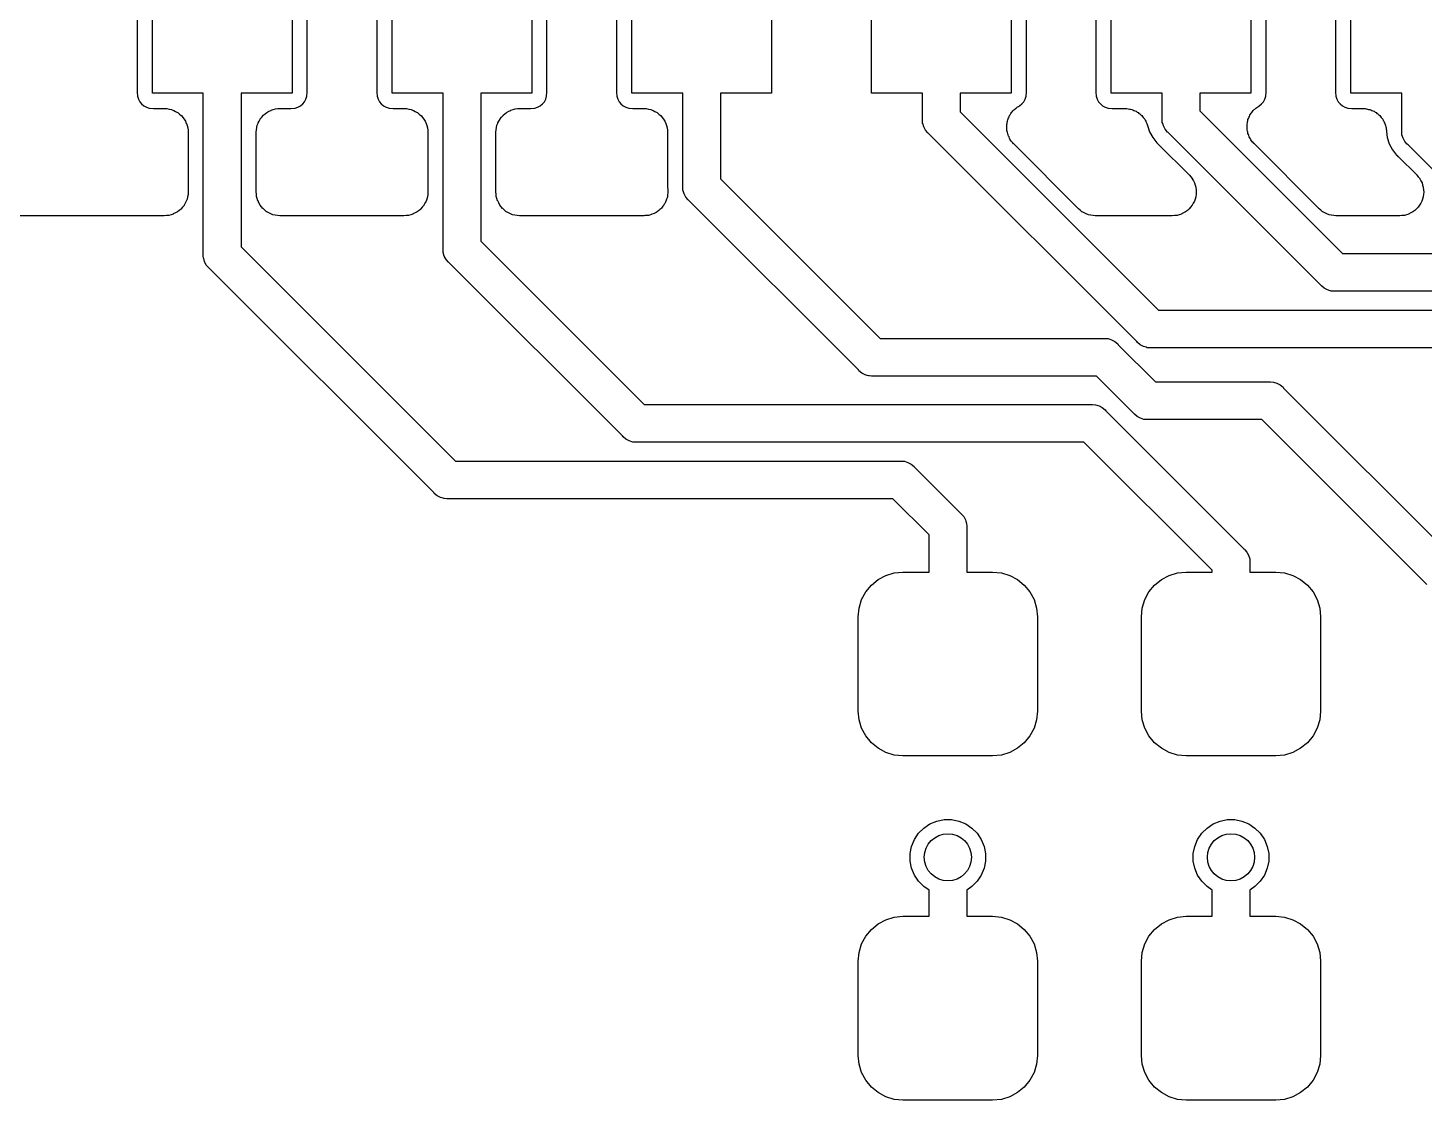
# Model space of a CAD drawing. Extents: x 116.6 to 161.5, y -138 to -93.2.
# Drawn here: x 133.13 to 140.52, y -137.99 to -132.3 of the extents above; entities that cross this region are included whole.
import ezdxf

# ---------------------------------------------------------------- set-up
doc = ezdxf.new("R2010")
doc.units = 0
doc.layers.add('BLACK', color=7, linetype='CONTINUOUS')

msp = doc.modelspace()

# ---------------------------------------------------------------- linework, layer by layer
at = {"layer": 'BLACK', "linetype": 'CONTINUOUS'}
for p, q in [((133.704, -130.256), (133.704, -132.644)), ((133.785, -132.65), (133.785, -130.25)), ((134.525, -130.25), (134.525, -132.65)), ((134.606, -132.644), (134.606, -130.256)), ((134.974, -130.256), (134.974, -132.644)), ((135.055, -132.65), (135.055, -130.25)), ((135.795, -130.25), (135.795, -132.65)), ((135.876, -132.644), (135.876, -130.256)), ((136.244, -130.256), (136.244, -132.644)), ((136.325, -132.65), (136.325, -130.25)), ((137.595, -132.65), (137.595, -130.25)), ((138.335, -130.25), (138.335, -132.65)), ((138.416, -132.644), (138.416, -130.256)), ((138.784, -130.256), (138.784, -132.644)), ((138.865, -132.65), (138.865, -130.25)), ((139.605, -130.25), (139.605, -132.65)), ((139.686, -132.644), (139.686, -130.256)), ((140.054, -130.256), (140.054, -132.644)), ((140.135, -132.65), (140.135, -130.25)), ((137.065, -131.55), (137.065, -132.65)), ((133.704, -132.644), (133.706, -132.666)), ((133.706, -132.666), (133.711, -132.681)), ((133.711, -132.681), (133.718, -132.695)), ((133.718, -132.695), (133.728, -132.707)), ((134.055, -132.65), (133.785, -132.65)), ((134.055, -133.5), (134.055, -132.65)), ((134.525, -132.65), (134.255, -132.65)), ((134.255, -132.65), (134.255, -133.464)), ((134.582, -132.707), (134.592, -132.695)), ((134.592, -132.695), (134.599, -132.681)), ((134.599, -132.681), (134.604, -132.666)), ((134.604, -132.666), (134.606, -132.644)), ((134.974, -132.644), (134.976, -132.666)), ((134.976, -132.666), (134.981, -132.681)), ((134.981, -132.681), (134.988, -132.695)), ((134.988, -132.695), (134.998, -132.707)), ((135.325, -132.65), (135.055, -132.65)), ((135.325, -133.47), (135.325, -132.65)), ((135.795, -132.65), (135.525, -132.65)), ((135.525, -132.65), (135.525, -133.434)), ((135.852, -132.707), (135.862, -132.695)), ((135.862, -132.695), (135.869, -132.681)), ((135.869, -132.681), (135.874, -132.666)), ((135.874, -132.666), (135.876, -132.644)), ((136.244, -132.644), (136.246, -132.666)), ((136.246, -132.666), (136.251, -132.681)), ((136.251, -132.681), (136.258, -132.695)), ((136.258, -132.695), (136.268, -132.707)), ((136.595, -132.65), (136.325, -132.65)), ((136.595, -133.14), (136.595, -132.65)), ((137.065, -132.65), (136.795, -132.65)), ((136.795, -132.65), (136.795, -133.104)), ((137.865, -132.65), (137.595, -132.65)), ((137.865, -132.785), (137.865, -132.65)), ((138.335, -132.65), (138.065, -132.65)), ((138.065, -132.65), (138.065, -132.749)), ((138.392, -132.707), (138.402, -132.695)), ((138.402, -132.695), (138.409, -132.681)), ((138.409, -132.681), (138.414, -132.666)), ((138.414, -132.666), (138.416, -132.644)), ((138.784, -132.644), (138.786, -132.666)), ((138.786, -132.666), (138.791, -132.681)), ((138.791, -132.681), (138.798, -132.695)), ((138.798, -132.695), (138.808, -132.707)), ((139.135, -132.65), (138.865, -132.65)), ((139.135, -132.78), (139.135, -132.65)), ((139.605, -132.65), (139.335, -132.65)), ((139.335, -132.65), (139.335, -132.744)), ((139.662, -132.707), (139.672, -132.695)), ((139.672, -132.695), (139.679, -132.681)), ((139.679, -132.681), (139.684, -132.666)), ((139.684, -132.666), (139.686, -132.644)), ((140.054, -132.644), (140.056, -132.666)), ((140.056, -132.666), (140.061, -132.681)), ((140.061, -132.681), (140.068, -132.695)), ((140.068, -132.695), (140.078, -132.707)), ((140.405, -132.65), (140.135, -132.65)), ((140.405, -132.845), (140.405, -132.65)), ((133.728, -132.707), (133.74, -132.717)), ((133.74, -132.717), (133.754, -132.724)), ((133.754, -132.724), (133.769, -132.729)), ((133.769, -132.729), (133.791, -132.731)), ((133.791, -132.731), (133.848, -132.731)), ((133.848, -132.731), (133.849, -132.731)), ((133.849, -132.731), (133.849, -132.731)), ((133.849, -132.731), (133.849, -132.731)), ((133.849, -132.731), (133.85, -132.731)), ((133.85, -132.731), (133.862, -132.732)), ((133.862, -132.732), (133.874, -132.734)), ((133.874, -132.734), (133.874, -132.734)), ((133.874, -132.734), (133.874, -132.734)), ((133.874, -132.734), (133.886, -132.737)), ((133.886, -132.737), (133.897, -132.741)), ((133.897, -132.741), (133.898, -132.741)), ((133.898, -132.741), (133.898, -132.741)), ((133.898, -132.741), (133.908, -132.747)), ((133.908, -132.747), (133.919, -132.753)), ((133.919, -132.753), (133.919, -132.753)), ((133.919, -132.753), (133.92, -132.753)), ((133.92, -132.753), (133.929, -132.761)), ((133.929, -132.761), (133.938, -132.769)), ((133.938, -132.769), (133.938, -132.769)), ((133.938, -132.769), (133.939, -132.769)), ((133.939, -132.769), (133.946, -132.778)), ((133.946, -132.778), (133.954, -132.788)), ((134.357, -132.786), (134.365, -132.777)), ((134.365, -132.777), (134.373, -132.768)), ((134.373, -132.767), (134.382, -132.76)), ((134.373, -132.768), (134.373, -132.767)), ((134.373, -132.768), (134.373, -132.768)), ((134.382, -132.76), (134.392, -132.752)), ((134.392, -132.752), (134.403, -132.746)), ((134.392, -132.752), (134.392, -132.752)), ((134.392, -132.752), (134.392, -132.752)), ((134.403, -132.746), (134.414, -132.741)), ((134.414, -132.74), (134.426, -132.737)), ((134.414, -132.741), (134.414, -132.74)), ((134.414, -132.74), (134.414, -132.74)), ((134.426, -132.737), (134.437, -132.733)), ((134.437, -132.733), (134.438, -132.733)), ((134.438, -132.733), (134.45, -132.732)), ((134.438, -132.733), (134.438, -132.733)), ((134.45, -132.732), (134.462, -132.731)), ((134.462, -132.731), (134.519, -132.731)), ((134.519, -132.731), (134.541, -132.729)), ((134.541, -132.729), (134.556, -132.724)), ((134.556, -132.724), (134.57, -132.717)), ((134.57, -132.717), (134.582, -132.707)), ((134.998, -132.707), (135.01, -132.717)), ((135.01, -132.717), (135.024, -132.724)), ((135.024, -132.724), (135.039, -132.729)), ((135.039, -132.729), (135.061, -132.731)), ((135.061, -132.731), (135.118, -132.731)), ((135.118, -132.731), (135.119, -132.731)), ((135.119, -132.731), (135.119, -132.731)), ((135.119, -132.731), (135.119, -132.731)), ((135.119, -132.731), (135.12, -132.731)), ((135.12, -132.731), (135.132, -132.732)), ((135.132, -132.732), (135.144, -132.734)), ((135.144, -132.734), (135.144, -132.734)), ((135.144, -132.734), (135.144, -132.734)), ((135.144, -132.734), (135.156, -132.737)), ((135.156, -132.737), (135.167, -132.741)), ((135.167, -132.741), (135.168, -132.741)), ((135.168, -132.741), (135.168, -132.741)), ((135.168, -132.741), (135.178, -132.747)), ((135.178, -132.747), (135.189, -132.753)), ((135.189, -132.753), (135.189, -132.753)), ((135.189, -132.753), (135.19, -132.753)), ((135.19, -132.753), (135.199, -132.761)), ((135.199, -132.761), (135.208, -132.769)), ((135.208, -132.769), (135.208, -132.769)), ((135.208, -132.769), (135.209, -132.769)), ((135.209, -132.769), (135.216, -132.778)), ((135.216, -132.778), (135.224, -132.788)), ((135.627, -132.786), (135.635, -132.777)), ((135.635, -132.777), (135.643, -132.768)), ((135.643, -132.767), (135.652, -132.76)), ((135.643, -132.768), (135.643, -132.767)), ((135.643, -132.768), (135.643, -132.768)), ((135.652, -132.76), (135.662, -132.752)), ((135.662, -132.752), (135.673, -132.746)), ((135.662, -132.752), (135.662, -132.752)), ((135.662, -132.752), (135.662, -132.752)), ((135.673, -132.746), (135.684, -132.741)), ((135.684, -132.74), (135.696, -132.737)), ((135.684, -132.741), (135.684, -132.74)), ((135.684, -132.74), (135.684, -132.74)), ((135.696, -132.737), (135.707, -132.733)), ((135.707, -132.733), (135.708, -132.733)), ((135.708, -132.733), (135.72, -132.732)), ((135.708, -132.733), (135.708, -132.733)), ((135.72, -132.732), (135.732, -132.731)), ((135.732, -132.731), (135.789, -132.731)), ((135.789, -132.731), (135.811, -132.729)), ((135.811, -132.729), (135.826, -132.724)), ((135.826, -132.724), (135.84, -132.717)), ((135.84, -132.717), (135.852, -132.707)), ((136.268, -132.707), (136.28, -132.717)), ((136.28, -132.717), (136.294, -132.724)), ((136.294, -132.724), (136.309, -132.729)), ((136.309, -132.729), (136.331, -132.731)), ((136.331, -132.731), (136.388, -132.731)), ((136.388, -132.731), (136.389, -132.731)), ((136.389, -132.731), (136.389, -132.731)), ((136.389, -132.731), (136.389, -132.731)), ((136.389, -132.731), (136.39, -132.731)), ((136.39, -132.731), (136.402, -132.732)), ((136.402, -132.732), (136.414, -132.734)), ((136.414, -132.734), (136.414, -132.734)), ((136.414, -132.734), (136.414, -132.734)), ((136.414, -132.734), (136.426, -132.737)), ((136.426, -132.737), (136.437, -132.741)), ((136.437, -132.741), (136.438, -132.741)), ((136.438, -132.741), (136.438, -132.741)), ((136.438, -132.741), (136.448, -132.747)), ((136.448, -132.747), (136.459, -132.753)), ((136.459, -132.753), (136.459, -132.753)), ((136.459, -132.753), (136.46, -132.753)), ((136.46, -132.753), (136.469, -132.761)), ((136.469, -132.761), (136.478, -132.769)), ((136.478, -132.769), (136.478, -132.769)), ((136.478, -132.769), (136.479, -132.769)), ((136.479, -132.769), (136.486, -132.778)), ((136.486, -132.778), (136.494, -132.788)), ((138.065, -132.749), (139.116, -133.8)), ((138.322, -132.78), (138.324, -132.775)), ((138.324, -132.775), (138.327, -132.769)), ((138.327, -132.769), (138.33, -132.764)), ((138.33, -132.764), (138.333, -132.758)), ((138.333, -132.758), (138.337, -132.753)), ((138.337, -132.753), (138.341, -132.749)), ((138.341, -132.749), (138.345, -132.744)), ((138.345, -132.744), (138.349, -132.739)), ((138.349, -132.739), (138.354, -132.735)), ((138.354, -132.735), (138.358, -132.731)), ((138.358, -132.731), (138.364, -132.727)), ((138.364, -132.727), (138.369, -132.723)), ((138.369, -132.723), (138.374, -132.721)), ((138.374, -132.721), (138.379, -132.717)), ((138.379, -132.717), (138.38, -132.717)), ((138.38, -132.717), (138.392, -132.707)), ((138.808, -132.707), (138.82, -132.717)), ((138.82, -132.717), (138.834, -132.724)), ((138.834, -132.724), (138.849, -132.729)), ((138.849, -132.729), (138.871, -132.731)), ((138.871, -132.731), (138.936, -132.731)), ((138.936, -132.731), (138.938, -132.731)), ((138.938, -132.731), (138.944, -132.732)), ((138.944, -132.732), (138.949, -132.732)), ((138.949, -132.732), (138.956, -132.733)), ((138.956, -132.733), (138.963, -132.734)), ((138.963, -132.734), (138.968, -132.735)), ((138.968, -132.735), (138.974, -132.737)), ((138.974, -132.737), (138.98, -132.739)), ((138.98, -132.739), (138.986, -132.741)), ((138.986, -132.741), (138.991, -132.744)), ((138.991, -132.744), (138.997, -132.746)), ((138.997, -132.746), (139.002, -132.75)), ((139.002, -132.75), (139.008, -132.753)), ((139.008, -132.753), (139.012, -132.757)), ((139.012, -132.757), (139.017, -132.76)), ((139.017, -132.76), (139.022, -132.765)), ((139.022, -132.765), (139.027, -132.769)), ((139.027, -132.769), (139.031, -132.774)), ((139.031, -132.774), (139.035, -132.778)), ((139.035, -132.778), (139.038, -132.783)), ((139.335, -132.744), (140.091, -133.5)), ((139.593, -132.784), (139.595, -132.778)), ((139.595, -132.778), (139.598, -132.773)), ((139.598, -132.773), (139.6, -132.767)), ((139.6, -132.767), (139.604, -132.762)), ((139.604, -132.762), (139.607, -132.756)), ((139.607, -132.756), (139.611, -132.752)), ((139.611, -132.752), (139.614, -132.747)), ((139.614, -132.747), (139.618, -132.742)), ((139.618, -132.742), (139.623, -132.737)), ((139.623, -132.737), (139.627, -132.734)), ((139.627, -132.734), (139.631, -132.729)), ((139.631, -132.729), (139.637, -132.726)), ((139.637, -132.726), (139.642, -132.722)), ((139.642, -132.722), (139.647, -132.719)), ((139.647, -132.719), (139.648, -132.718)), ((139.648, -132.718), (139.662, -132.707)), ((140.078, -132.707), (140.09, -132.717)), ((140.09, -132.717), (140.104, -132.724)), ((140.104, -132.724), (140.119, -132.729)), ((140.119, -132.729), (140.141, -132.731)), ((140.141, -132.731), (140.197, -132.731)), ((140.197, -132.731), (140.199, -132.731)), ((140.199, -132.731), (140.205, -132.732)), ((140.205, -132.732), (140.211, -132.732)), ((140.211, -132.732), (140.217, -132.733)), ((140.217, -132.733), (140.224, -132.734)), ((140.224, -132.734), (140.229, -132.736)), ((140.229, -132.736), (140.235, -132.737)), ((140.235, -132.737), (140.241, -132.739)), ((140.241, -132.739), (140.247, -132.741)), ((140.247, -132.741), (140.252, -132.744)), ((140.252, -132.744), (140.258, -132.746)), ((140.258, -132.746), (140.263, -132.75)), ((140.263, -132.75), (140.269, -132.753)), ((140.269, -132.753), (140.273, -132.757)), ((140.273, -132.757), (140.278, -132.76)), ((140.278, -132.76), (140.283, -132.765)), ((140.283, -132.765), (140.288, -132.769)), ((140.288, -132.769), (140.292, -132.774)), ((140.292, -132.774), (140.296, -132.778)), ((140.296, -132.778), (140.299, -132.783)), ((133.954, -132.788), (133.954, -132.788)), ((133.954, -132.788), (133.954, -132.788)), ((133.954, -132.788), (133.96, -132.799)), ((133.96, -132.799), (133.965, -132.81)), ((133.965, -132.81), (133.966, -132.81)), ((133.966, -132.81), (133.966, -132.81)), ((133.966, -132.81), (133.969, -132.822)), ((133.969, -132.822), (133.973, -132.833)), ((133.973, -132.833), (133.973, -132.834)), ((133.973, -132.834), (133.973, -132.834)), ((133.973, -132.834), (133.974, -132.846)), ((133.974, -132.846), (133.975, -132.858)), ((134.335, -132.856), (134.336, -132.844)), ((134.336, -132.844), (134.338, -132.832)), ((134.338, -132.832), (134.341, -132.82)), ((134.338, -132.832), (134.338, -132.832)), ((134.338, -132.832), (134.338, -132.832)), ((134.341, -132.82), (134.345, -132.809)), ((134.345, -132.808), (134.351, -132.798)), ((134.345, -132.809), (134.345, -132.808)), ((134.345, -132.808), (134.345, -132.808)), ((134.351, -132.798), (134.357, -132.787)), ((134.357, -132.787), (134.357, -132.786)), ((134.357, -132.787), (134.357, -132.787)), ((135.224, -132.788), (135.224, -132.788)), ((135.224, -132.788), (135.224, -132.788)), ((135.224, -132.788), (135.23, -132.799)), ((135.23, -132.799), (135.235, -132.81)), ((135.235, -132.81), (135.236, -132.81)), ((135.236, -132.81), (135.236, -132.81)), ((135.236, -132.81), (135.239, -132.822)), ((135.239, -132.822), (135.243, -132.833)), ((135.243, -132.833), (135.243, -132.834)), ((135.243, -132.834), (135.243, -132.834)), ((135.243, -132.834), (135.244, -132.846)), ((135.244, -132.846), (135.245, -132.858)), ((135.605, -132.856), (135.606, -132.844)), ((135.606, -132.844), (135.608, -132.832)), ((135.608, -132.832), (135.611, -132.82)), ((135.608, -132.832), (135.608, -132.832)), ((135.608, -132.832), (135.608, -132.832)), ((135.611, -132.82), (135.615, -132.809)), ((135.615, -132.808), (135.621, -132.798)), ((135.615, -132.809), (135.615, -132.808)), ((135.615, -132.808), (135.615, -132.808)), ((135.621, -132.798), (135.627, -132.787)), ((135.627, -132.787), (135.627, -132.786)), ((135.627, -132.787), (135.627, -132.787)), ((136.494, -132.788), (136.494, -132.788)), ((136.494, -132.788), (136.494, -132.788)), ((136.494, -132.788), (136.5, -132.799)), ((136.5, -132.799), (136.505, -132.81)), ((136.505, -132.81), (136.506, -132.81)), ((136.506, -132.81), (136.506, -132.81)), ((136.506, -132.81), (136.509, -132.822)), ((136.509, -132.822), (136.513, -132.833)), ((136.513, -132.833), (136.513, -132.834)), ((136.513, -132.834), (136.513, -132.834)), ((136.513, -132.834), (136.514, -132.846)), ((136.514, -132.846), (136.515, -132.858)), ((137.865, -132.79), (137.865, -132.785)), ((137.865, -132.795), (137.865, -132.79)), ((137.866, -132.805), (137.865, -132.795)), ((137.865, -132.795), (137.865, -132.795)), ((137.866, -132.81), (137.866, -132.805)), ((137.867, -132.811), (137.866, -132.81)), ((137.872, -132.828), (137.867, -132.811)), ((137.881, -132.846), (137.872, -132.828)), ((137.894, -132.861), (137.881, -132.846)), ((138.312, -132.816), (138.314, -132.81)), ((138.312, -132.822), (138.312, -132.816)), ((138.312, -132.828), (138.312, -132.822)), ((138.312, -132.835), (138.312, -132.828)), ((138.312, -132.841), (138.312, -132.835)), ((138.313, -132.847), (138.312, -132.841)), ((138.314, -132.853), (138.313, -132.847)), ((138.314, -132.803), (138.316, -132.798)), ((138.314, -132.81), (138.314, -132.803)), ((138.316, -132.859), (138.314, -132.853)), ((138.316, -132.798), (138.317, -132.792)), ((138.317, -132.792), (138.32, -132.786)), ((138.32, -132.786), (138.322, -132.78)), ((139.038, -132.783), (139.043, -132.788)), ((139.043, -132.788), (139.045, -132.793)), ((139.045, -132.793), (139.048, -132.798)), ((139.048, -132.798), (139.051, -132.804)), ((139.051, -132.804), (139.054, -132.81)), ((139.054, -132.81), (139.056, -132.816)), ((139.056, -132.816), (139.058, -132.821)), ((139.058, -132.821), (139.068, -132.854)), ((139.135, -132.785), (139.135, -132.78)), ((139.135, -132.79), (139.135, -132.785)), ((139.136, -132.798), (139.135, -132.79)), ((139.135, -132.79), (139.135, -132.79)), ((139.136, -132.805), (139.136, -132.798)), ((139.138, -132.81), (139.136, -132.805)), ((139.142, -132.823), (139.138, -132.81)), ((139.151, -132.841), (139.142, -132.823)), ((139.164, -132.856), (139.151, -132.841)), ((139.585, -132.815), (139.587, -132.808)), ((139.585, -132.82), (139.585, -132.815)), ((139.585, -132.826), (139.585, -132.82)), ((139.585, -132.833), (139.585, -132.826)), ((139.585, -132.839), (139.585, -132.833)), ((139.586, -132.845), (139.585, -132.839)), ((139.587, -132.851), (139.586, -132.845)), ((139.587, -132.802), (139.589, -132.796)), ((139.587, -132.808), (139.587, -132.802)), ((139.589, -132.857), (139.587, -132.851)), ((139.589, -132.796), (139.59, -132.79)), ((139.59, -132.79), (139.593, -132.784)), ((140.299, -132.783), (140.304, -132.788)), ((140.304, -132.788), (140.306, -132.794)), ((140.306, -132.794), (140.309, -132.798)), ((140.309, -132.798), (140.312, -132.805)), ((140.312, -132.805), (140.315, -132.81)), ((140.315, -132.81), (140.317, -132.816)), ((140.317, -132.816), (140.319, -132.821)), ((140.319, -132.821), (140.32, -132.828)), ((140.32, -132.828), (140.322, -132.834)), ((140.322, -132.834), (140.323, -132.84)), ((140.323, -132.84), (140.324, -132.846)), ((140.324, -132.846), (140.324, -132.853)), ((140.324, -132.853), (140.324, -132.853)), ((140.324, -132.853), (140.328, -132.885)), ((140.405, -132.85), (140.405, -132.845)), ((140.405, -132.855), (140.405, -132.85)), ((133.975, -132.858), (133.975, -133.173)), ((134.335, -132.857), (134.335, -132.856)), ((134.335, -132.858), (134.335, -132.857)), ((134.335, -132.857), (134.335, -132.857)), ((134.335, -132.857), (134.335, -132.857)), ((134.335, -133.173), (134.335, -132.858)), ((135.245, -132.858), (135.245, -133.173)), ((135.605, -132.857), (135.605, -132.856)), ((135.605, -132.858), (135.605, -132.857)), ((135.605, -132.857), (135.605, -132.857)), ((135.605, -132.857), (135.605, -132.857)), ((135.605, -133.173), (135.605, -132.858)), ((136.515, -132.858), (136.515, -133.13)), ((137.898, -132.864), (137.894, -132.861)), ((139.001, -133.967), (137.898, -132.864)), ((138.317, -132.865), (138.316, -132.859)), ((138.319, -132.871), (138.317, -132.865)), ((138.321, -132.877), (138.319, -132.871)), ((138.324, -132.882), (138.321, -132.877)), ((138.326, -132.888), (138.324, -132.882)), ((138.329, -132.893), (138.326, -132.888)), ((138.332, -132.899), (138.329, -132.893)), ((138.336, -132.904), (138.332, -132.899)), ((138.34, -132.909), (138.336, -132.904)), ((138.344, -132.913), (138.34, -132.909)), ((138.347, -132.918), (138.344, -132.913)), ((138.349, -132.919), (138.347, -132.918)), ((138.692, -133.263), (138.349, -132.919)), ((139.068, -132.854), (139.085, -132.885)), ((139.085, -132.885), (139.107, -132.913)), ((139.107, -132.913), (139.109, -132.915)), ((139.109, -132.915), (139.111, -132.916)), ((139.111, -132.916), (139.114, -132.92)), ((139.114, -132.92), (139.118, -132.923)), ((139.118, -132.923), (139.279, -133.083)), ((139.168, -132.859), (139.164, -132.856)), ((139.976, -133.667), (139.168, -132.859)), ((139.59, -132.864), (139.589, -132.857)), ((139.592, -132.869), (139.59, -132.864)), ((139.594, -132.875), (139.592, -132.869)), ((139.597, -132.881), (139.594, -132.875)), ((139.599, -132.887), (139.597, -132.881)), ((139.603, -132.892), (139.599, -132.887)), ((139.605, -132.897), (139.603, -132.892)), ((139.609, -132.902), (139.605, -132.897)), ((139.613, -132.907), (139.609, -132.902)), ((139.617, -132.912), (139.613, -132.907)), ((139.621, -132.916), (139.617, -132.912)), ((139.622, -132.917), (139.621, -132.916)), ((139.967, -133.263), (139.622, -132.917)), ((140.328, -132.885), (140.338, -132.919)), ((140.338, -132.919), (140.355, -132.95)), ((140.406, -132.866), (140.405, -132.855)), ((140.405, -132.855), (140.405, -132.855)), ((140.406, -132.87), (140.406, -132.866)), ((140.412, -132.888), (140.406, -132.87)), ((140.406, -132.87), (140.406, -132.87)), ((140.421, -132.906), (140.412, -132.888)), ((140.434, -132.921), (140.421, -132.906)), ((140.438, -132.924), (140.434, -132.921)), ((140.881, -133.367), (140.438, -132.924)), ((140.355, -132.95), (140.377, -132.978)), ((140.377, -132.978), (140.379, -132.98)), ((140.379, -132.98), (140.381, -132.981)), ((140.381, -132.981), (140.384, -132.985)), ((140.384, -132.985), (140.388, -132.988)), ((140.388, -132.988), (140.484, -133.083)), ((136.515, -133.132), (136.514, -133.137)), ((136.514, -133.137), (136.514, -133.142)), ((136.514, -133.142), (136.514, -133.145)), ((136.514, -133.145), (136.514, -133.148)), ((136.514, -133.148), (136.516, -133.161)), ((136.515, -133.13), (136.515, -133.132)), ((136.595, -133.145), (136.595, -133.14)), ((136.595, -133.15), (136.595, -133.145)), ((136.795, -133.104), (137.641, -133.95)), ((139.279, -133.083), (139.28, -133.084)), ((139.28, -133.084), (139.28, -133.084)), ((139.28, -133.084), (139.28, -133.084)), ((139.28, -133.084), (139.28, -133.084)), ((139.28, -133.084), (139.287, -133.094)), ((139.287, -133.094), (139.295, -133.103)), ((139.295, -133.103), (139.295, -133.104)), ((139.295, -133.104), (139.295, -133.104)), ((139.295, -133.104), (139.301, -133.115)), ((139.301, -133.115), (139.307, -133.125)), ((139.307, -133.125), (139.307, -133.126)), ((139.307, -133.126), (139.307, -133.126)), ((139.307, -133.126), (139.31, -133.138)), ((139.31, -133.138), (139.314, -133.149)), ((139.314, -133.149), (139.314, -133.149)), ((139.314, -133.149), (139.314, -133.15)), ((140.484, -133.083), (140.485, -133.084)), ((140.485, -133.084), (140.485, -133.084)), ((140.485, -133.084), (140.485, -133.084)), ((140.485, -133.084), (140.485, -133.084)), ((140.485, -133.084), (140.492, -133.094)), ((140.492, -133.094), (140.5, -133.103)), ((140.5, -133.103), (140.5, -133.104)), ((140.5, -133.104), (140.5, -133.104)), ((140.5, -133.104), (140.506, -133.115)), ((140.506, -133.115), (140.512, -133.125)), ((140.512, -133.125), (140.512, -133.126)), ((140.512, -133.126), (140.512, -133.126)), ((140.512, -133.126), (140.515, -133.138)), ((140.515, -133.138), (140.519, -133.149)), ((140.519, -133.149), (140.519, -133.149)), ((140.519, -133.149), (140.519, -133.15)), ((133.965, -133.223), (133.959, -133.233)), ((133.969, -133.211), (133.965, -133.222)), ((133.965, -133.222), (133.965, -133.223)), ((133.965, -133.223), (133.965, -133.223)), ((133.972, -133.199), (133.969, -133.211)), ((133.974, -133.187), (133.972, -133.199)), ((133.972, -133.199), (133.972, -133.199)), ((133.972, -133.199), (133.972, -133.199)), ((133.975, -133.175), (133.974, -133.187)), ((133.975, -133.173), (133.975, -133.174)), ((133.975, -133.174), (133.975, -133.174)), ((133.975, -133.174), (133.975, -133.174)), ((133.975, -133.174), (133.975, -133.175)), ((134.336, -133.185), (134.335, -133.173)), ((134.337, -133.197), (134.336, -133.185)), ((134.337, -133.198), (134.337, -133.197)), ((134.337, -133.197), (134.337, -133.197)), ((134.341, -133.209), (134.337, -133.198)), ((134.344, -133.221), (134.341, -133.209)), ((134.345, -133.221), (134.344, -133.221)), ((134.344, -133.221), (134.344, -133.221)), ((134.35, -133.232), (134.345, -133.221)), ((135.235, -133.223), (135.229, -133.233)), ((135.239, -133.211), (135.235, -133.222)), ((135.235, -133.222), (135.235, -133.223)), ((135.235, -133.223), (135.235, -133.223)), ((135.242, -133.199), (135.239, -133.211)), ((135.244, -133.187), (135.242, -133.199)), ((135.242, -133.199), (135.242, -133.199)), ((135.242, -133.199), (135.242, -133.199)), ((135.245, -133.175), (135.244, -133.187)), ((135.245, -133.173), (135.245, -133.174)), ((135.245, -133.174), (135.245, -133.174)), ((135.245, -133.174), (135.245, -133.174)), ((135.245, -133.174), (135.245, -133.175)), ((135.606, -133.185), (135.605, -133.173)), ((135.607, -133.197), (135.606, -133.185)), ((135.607, -133.198), (135.607, -133.197)), ((135.607, -133.197), (135.607, -133.197)), ((135.611, -133.209), (135.607, -133.198)), ((135.614, -133.221), (135.611, -133.209)), ((135.615, -133.221), (135.614, -133.221)), ((135.614, -133.221), (135.614, -133.221)), ((135.62, -133.232), (135.615, -133.221)), ((136.506, -133.222), (136.503, -133.228)), ((136.508, -133.217), (136.506, -133.222)), ((136.51, -133.211), (136.508, -133.217)), ((136.512, -133.205), (136.51, -133.211)), ((136.514, -133.199), (136.512, -133.205)), ((136.515, -133.187), (136.514, -133.193)), ((136.514, -133.193), (136.514, -133.199)), ((136.516, -133.18), (136.515, -133.187)), ((136.516, -133.161), (136.516, -133.162)), ((136.516, -133.162), (136.516, -133.168)), ((136.516, -133.168), (136.516, -133.174)), ((136.516, -133.174), (136.516, -133.18)), ((136.596, -133.158), (136.595, -133.15)), ((136.595, -133.15), (136.595, -133.15)), ((136.596, -133.165), (136.596, -133.158)), ((136.597, -133.167), (136.596, -133.165)), ((136.602, -133.183), (136.597, -133.167)), ((136.611, -133.201), (136.602, -133.183)), ((136.624, -133.216), (136.611, -133.201)), ((136.628, -133.219), (136.624, -133.216)), ((137.526, -134.117), (136.628, -133.219)), ((139.306, -133.223), (139.3, -133.233)), ((139.31, -133.211), (139.306, -133.222)), ((139.306, -133.222), (139.306, -133.222)), ((139.306, -133.222), (139.306, -133.223)), ((139.313, -133.199), (139.31, -133.211)), ((139.315, -133.186), (139.313, -133.199)), ((139.313, -133.199), (139.313, -133.199)), ((139.313, -133.199), (139.313, -133.199)), ((139.314, -133.15), (139.315, -133.162)), ((139.315, -133.162), (139.316, -133.174)), ((139.316, -133.174), (139.315, -133.186)), ((139.316, -133.174), (139.316, -133.174)), ((139.316, -133.174), (139.316, -133.174)), ((140.511, -133.223), (140.505, -133.233)), ((140.515, -133.211), (140.511, -133.222)), ((140.511, -133.222), (140.511, -133.222)), ((140.511, -133.222), (140.511, -133.223)), ((140.518, -133.199), (140.515, -133.211)), ((140.52, -133.186), (140.518, -133.199)), ((140.518, -133.199), (140.518, -133.199)), ((140.518, -133.199), (140.518, -133.199)), ((140.519, -133.15), (140.52, -133.162)), ((140.52, -133.162), (140.521, -133.174)), ((140.521, -133.174), (140.52, -133.186)), ((140.521, -133.174), (140.521, -133.174)), ((140.521, -133.174), (140.521, -133.174)), ((133.884, -133.294), (133.873, -133.298)), ((133.896, -133.291), (133.884, -133.294)), ((133.907, -133.285), (133.896, -133.29)), ((133.896, -133.29), (133.896, -133.291)), ((133.896, -133.291), (133.896, -133.291)), ((133.918, -133.279), (133.907, -133.285)), ((133.928, -133.271), (133.918, -133.279)), ((133.918, -133.279), (133.918, -133.279)), ((133.918, -133.279), (133.918, -133.279)), ((133.937, -133.264), (133.928, -133.271)), ((133.945, -133.254), (133.937, -133.263)), ((133.937, -133.263), (133.937, -133.263)), ((133.937, -133.263), (133.937, -133.264)), ((133.953, -133.245), (133.945, -133.254)), ((133.959, -133.233), (133.953, -133.244)), ((133.953, -133.244), (133.953, -133.244)), ((133.953, -133.244), (133.953, -133.245)), ((134.356, -133.243), (134.35, -133.232)), ((134.364, -133.253), (134.356, -133.243)), ((134.356, -133.243), (134.356, -133.243)), ((134.356, -133.243), (134.356, -133.243)), ((134.371, -133.262), (134.364, -133.253)), ((134.372, -133.262), (134.371, -133.262)), ((134.381, -133.27), (134.372, -133.262)), ((134.372, -133.262), (134.372, -133.262)), ((134.39, -133.278), (134.381, -133.27)), ((134.391, -133.278), (134.39, -133.278)), ((134.402, -133.284), (134.391, -133.278)), ((134.391, -133.278), (134.391, -133.278)), ((134.412, -133.29), (134.402, -133.284)), ((134.413, -133.29), (134.412, -133.29)), ((134.412, -133.29), (134.412, -133.29)), ((134.424, -133.294), (134.413, -133.29)), ((134.436, -133.297), (134.424, -133.294)), ((134.448, -133.299), (134.436, -133.297)), ((134.436, -133.297), (134.436, -133.297)), ((134.436, -133.297), (134.436, -133.297)), ((135.154, -133.294), (135.143, -133.298)), ((135.166, -133.291), (135.154, -133.294)), ((135.177, -133.285), (135.166, -133.29)), ((135.166, -133.29), (135.166, -133.291)), ((135.166, -133.291), (135.166, -133.291)), ((135.188, -133.279), (135.177, -133.285)), ((135.198, -133.271), (135.188, -133.279)), ((135.188, -133.279), (135.188, -133.279)), ((135.188, -133.279), (135.188, -133.279)), ((135.207, -133.264), (135.198, -133.271)), ((135.215, -133.254), (135.207, -133.263)), ((135.207, -133.263), (135.207, -133.263)), ((135.207, -133.263), (135.207, -133.264)), ((135.223, -133.245), (135.215, -133.254)), ((135.229, -133.233), (135.223, -133.244)), ((135.223, -133.244), (135.223, -133.244)), ((135.223, -133.244), (135.223, -133.245)), ((135.626, -133.243), (135.62, -133.232)), ((135.634, -133.253), (135.626, -133.243)), ((135.626, -133.243), (135.626, -133.243)), ((135.626, -133.243), (135.626, -133.243)), ((135.641, -133.262), (135.634, -133.253)), ((135.642, -133.262), (135.641, -133.262)), ((135.651, -133.27), (135.642, -133.262)), ((135.642, -133.262), (135.642, -133.262)), ((135.66, -133.278), (135.651, -133.27)), ((135.661, -133.278), (135.66, -133.278)), ((135.672, -133.284), (135.661, -133.278)), ((135.661, -133.278), (135.661, -133.278)), ((135.682, -133.29), (135.672, -133.284)), ((135.683, -133.29), (135.682, -133.29)), ((135.682, -133.29), (135.682, -133.29)), ((135.694, -133.294), (135.683, -133.29)), ((135.706, -133.297), (135.694, -133.294)), ((135.718, -133.299), (135.706, -133.297)), ((135.706, -133.297), (135.706, -133.297)), ((135.706, -133.297), (135.706, -133.297)), ((136.419, -133.296), (136.414, -133.298)), ((136.425, -133.295), (136.419, -133.296)), ((136.431, -133.292), (136.425, -133.295)), ((136.438, -133.29), (136.431, -133.292)), ((136.443, -133.288), (136.438, -133.29)), ((136.448, -133.286), (136.443, -133.288)), ((136.454, -133.282), (136.448, -133.286)), ((136.46, -133.279), (136.454, -133.282)), ((136.464, -133.275), (136.46, -133.279)), ((136.469, -133.272), (136.464, -133.275)), ((136.474, -133.267), (136.469, -133.272)), ((136.479, -133.263), (136.474, -133.267)), ((136.482, -133.259), (136.479, -133.263)), ((136.487, -133.255), (136.482, -133.259)), ((136.49, -133.249), (136.487, -133.255)), ((136.495, -133.244), (136.49, -133.249)), ((136.497, -133.239), (136.495, -133.244)), ((136.501, -133.234), (136.497, -133.239)), ((136.503, -133.228), (136.501, -133.234)), ((138.701, -133.27), (138.692, -133.263)), ((138.71, -133.278), (138.701, -133.27)), ((138.711, -133.278), (138.71, -133.278)), ((138.712, -133.279), (138.711, -133.278)), ((138.722, -133.284), (138.712, -133.279)), ((138.732, -133.29), (138.722, -133.284)), ((138.733, -133.29), (138.732, -133.29)), ((138.745, -133.294), (138.733, -133.29)), ((138.733, -133.29), (138.733, -133.29)), ((138.756, -133.297), (138.745, -133.294)), ((138.757, -133.297), (138.756, -133.297)), ((138.756, -133.297), (138.756, -133.297)), ((138.769, -133.299), (138.757, -133.297)), ((139.225, -133.294), (139.214, -133.298)), ((139.237, -133.291), (139.225, -133.294)), ((139.248, -133.285), (139.237, -133.29)), ((139.237, -133.29), (139.237, -133.29)), ((139.237, -133.29), (139.237, -133.291)), ((139.259, -133.279), (139.248, -133.285)), ((139.269, -133.271), (139.259, -133.279)), ((139.259, -133.279), (139.259, -133.279)), ((139.259, -133.279), (139.259, -133.279)), ((139.278, -133.263), (139.269, -133.271)), ((139.286, -133.254), (139.278, -133.263)), ((139.278, -133.263), (139.278, -133.263)), ((139.278, -133.263), (139.278, -133.263)), ((139.294, -133.244), (139.286, -133.254)), ((139.3, -133.233), (139.294, -133.244)), ((139.294, -133.244), (139.294, -133.244)), ((139.294, -133.244), (139.294, -133.244)), ((139.976, -133.27), (139.967, -133.263)), ((139.985, -133.278), (139.976, -133.27)), ((139.986, -133.278), (139.985, -133.278)), ((139.987, -133.279), (139.986, -133.278)), ((139.997, -133.284), (139.987, -133.279)), ((140.007, -133.29), (139.997, -133.284)), ((140.008, -133.29), (140.007, -133.29)), ((140.02, -133.294), (140.008, -133.29)), ((140.008, -133.29), (140.008, -133.29)), ((140.031, -133.297), (140.02, -133.294)), ((140.032, -133.297), (140.031, -133.297)), ((140.031, -133.297), (140.031, -133.297)), ((140.044, -133.299), (140.032, -133.297)), ((140.43, -133.294), (140.419, -133.298)), ((140.442, -133.291), (140.43, -133.294)), ((140.453, -133.285), (140.442, -133.29)), ((140.442, -133.29), (140.442, -133.29)), ((140.442, -133.29), (140.442, -133.291)), ((140.464, -133.279), (140.453, -133.285)), ((140.474, -133.271), (140.464, -133.279)), ((140.464, -133.279), (140.464, -133.279)), ((140.464, -133.279), (140.464, -133.279)), ((140.483, -133.263), (140.474, -133.271)), ((140.491, -133.254), (140.483, -133.263)), ((140.483, -133.263), (140.483, -133.263)), ((140.483, -133.263), (140.483, -133.263)), ((140.499, -133.244), (140.491, -133.254)), ((140.505, -133.233), (140.499, -133.244)), ((140.499, -133.244), (140.499, -133.244)), ((140.499, -133.244), (140.499, -133.244)), ((133.848, -133.3), (127.527, -133.3)), ((133.86, -133.299), (133.848, -133.3)), ((133.872, -133.298), (133.86, -133.299)), ((133.873, -133.298), (133.872, -133.298)), ((133.872, -133.298), (133.872, -133.298)), ((134.46, -133.3), (134.448, -133.299)), ((134.461, -133.3), (134.46, -133.3)), ((134.462, -133.3), (134.461, -133.3)), ((134.461, -133.3), (134.461, -133.3)), ((134.461, -133.3), (134.461, -133.3)), ((135.118, -133.3), (134.462, -133.3)), ((135.13, -133.299), (135.118, -133.3)), ((135.142, -133.298), (135.13, -133.299)), ((135.143, -133.298), (135.142, -133.298)), ((135.142, -133.298), (135.142, -133.298)), ((135.73, -133.3), (135.718, -133.299)), ((135.731, -133.3), (135.73, -133.3)), ((135.732, -133.3), (135.731, -133.3)), ((135.731, -133.3), (135.731, -133.3)), ((135.731, -133.3), (135.731, -133.3)), ((136.389, -133.3), (135.732, -133.3)), ((136.395, -133.299), (136.389, -133.3)), ((136.401, -133.299), (136.395, -133.299)), ((136.407, -133.298), (136.401, -133.299)), ((136.414, -133.298), (136.407, -133.298)), ((138.78, -133.3), (138.769, -133.299)), ((138.782, -133.3), (138.78, -133.3)), ((139.189, -133.3), (138.782, -133.3)), ((138.782, -133.3), (138.782, -133.3)), ((138.782, -133.3), (138.782, -133.3)), ((138.782, -133.3), (138.782, -133.3)), ((139.201, -133.299), (139.189, -133.3)), ((139.213, -133.298), (139.201, -133.299)), ((139.214, -133.298), (139.213, -133.298)), ((139.213, -133.298), (139.213, -133.298)), ((140.055, -133.3), (140.044, -133.299)), ((140.057, -133.3), (140.055, -133.3)), ((140.394, -133.3), (140.057, -133.3)), ((140.057, -133.3), (140.057, -133.3)), ((140.057, -133.3), (140.057, -133.3)), ((140.057, -133.3), (140.057, -133.3)), ((140.406, -133.299), (140.394, -133.3)), ((140.418, -133.298), (140.406, -133.299)), ((140.419, -133.298), (140.418, -133.298)), ((140.418, -133.298), (140.418, -133.298)), ((135.525, -133.434), (136.391, -134.3)), ((134.055, -133.505), (134.055, -133.5)), ((134.055, -133.51), (134.055, -133.505)), ((134.055, -133.513), (134.055, -133.51)), ((134.055, -133.51), (134.055, -133.51)), ((134.056, -133.525), (134.055, -133.513)), ((134.255, -133.464), (135.391, -134.6)), ((135.325, -133.475), (135.325, -133.47)), ((135.325, -133.48), (135.325, -133.475)), ((135.326, -133.495), (135.325, -133.48)), ((135.325, -133.48), (135.325, -133.48)), ((135.332, -133.513), (135.326, -133.495)), ((135.341, -133.531), (135.332, -133.513)), ((140.091, -133.5), (142.545, -133.5)), ((134.057, -133.526), (134.056, -133.525)), ((134.062, -133.543), (134.057, -133.526)), ((134.071, -133.561), (134.062, -133.543)), ((134.084, -133.576), (134.071, -133.561)), ((134.088, -133.579), (134.084, -133.576)), ((135.276, -134.767), (134.088, -133.579)), ((135.354, -133.546), (135.341, -133.531)), ((135.358, -133.549), (135.354, -133.546)), ((136.276, -134.467), (135.358, -133.549)), ((139.979, -133.671), (139.976, -133.667)), ((139.994, -133.684), (139.979, -133.671)), ((140.012, -133.693), (139.994, -133.684)), ((140.025, -133.697), (140.012, -133.693)), ((140.03, -133.699), (140.025, -133.697)), ((140.032, -133.699), (140.03, -133.699)), ((140.045, -133.7), (140.032, -133.699)), ((140.05, -133.7), (140.045, -133.7)), ((140.045, -133.7), (140.045, -133.7)), ((140.055, -133.7), (140.05, -133.7)), ((142.509, -133.7), (140.055, -133.7)), ((139.116, -133.8), (141.845, -133.8)), ((137.641, -133.95), (138.824, -133.95)), ((138.824, -133.95), (138.829, -133.95)), ((138.829, -133.95), (138.834, -133.95)), ((138.834, -133.95), (138.834, -133.95)), ((138.834, -133.95), (138.849, -133.951)), ((138.849, -133.951), (138.867, -133.957)), ((138.867, -133.957), (138.885, -133.966)), ((138.885, -133.966), (138.9, -133.979)), ((138.9, -133.979), (138.903, -133.983)), ((138.903, -133.983), (139.1, -134.18)), ((139.004, -133.971), (139.001, -133.967)), ((139.019, -133.984), (139.004, -133.971)), ((139.037, -133.993), (139.019, -133.984)), ((139.05, -133.997), (139.037, -133.993)), ((139.055, -133.999), (139.05, -133.997)), ((139.057, -133.999), (139.055, -133.999)), ((139.07, -134), (139.057, -133.999)), ((139.075, -134), (139.07, -134)), ((139.07, -134), (139.07, -134)), ((139.08, -134), (139.075, -134)), ((141.809, -134), (139.08, -134)), ((137.529, -134.121), (137.526, -134.117)), ((137.544, -134.134), (137.529, -134.121)), ((137.562, -134.143), (137.544, -134.134)), ((137.572, -134.146), (137.562, -134.143)), ((137.58, -134.149), (137.572, -134.146)), ((137.584, -134.149), (137.58, -134.149)), ((137.595, -134.15), (137.584, -134.149)), ((137.6, -134.15), (137.595, -134.15)), ((137.595, -134.15), (137.595, -134.15)), ((137.605, -134.15), (137.6, -134.15)), ((138.788, -134.15), (137.605, -134.15)), ((138.985, -134.347), (138.788, -134.15)), ((139.1, -134.18), (139.7, -134.18)), ((139.7, -134.18), (139.705, -134.18)), ((139.705, -134.18), (139.71, -134.18)), ((139.71, -134.18), (139.71, -134.18)), ((139.71, -134.18), (139.725, -134.181)), ((139.725, -134.181), (139.743, -134.187)), ((139.743, -134.187), (139.761, -134.196)), ((139.761, -134.196), (139.776, -134.209)), ((139.776, -134.209), (139.779, -134.213)), ((139.779, -134.213), (140.672, -135.105)), ((136.391, -134.3), (138.758, -134.3)), ((138.758, -134.3), (138.762, -134.3)), ((138.762, -134.3), (138.767, -134.3)), ((138.767, -134.3), (138.767, -134.3)), ((138.767, -134.3), (138.782, -134.301)), ((138.782, -134.301), (138.801, -134.307)), ((138.801, -134.307), (138.818, -134.316)), ((138.818, -134.316), (138.834, -134.329)), ((138.834, -134.329), (138.837, -134.333)), ((138.837, -134.333), (139.567, -135.063)), ((138.988, -134.351), (138.985, -134.347)), ((139.003, -134.364), (138.988, -134.351)), ((139.021, -134.373), (139.003, -134.364)), ((139.039, -134.379), (139.021, -134.373)), ((139.041, -134.379), (139.039, -134.379)), ((139.054, -134.38), (139.041, -134.379)), ((139.059, -134.38), (139.054, -134.38)), ((139.054, -134.38), (139.054, -134.38)), ((139.064, -134.38), (139.059, -134.38)), ((139.664, -134.38), (139.064, -134.38)), ((140.537, -135.254), (139.664, -134.38)), ((136.279, -134.471), (136.276, -134.467)), ((136.294, -134.484), (136.279, -134.471)), ((136.311, -134.492), (136.294, -134.484)), ((136.312, -134.493), (136.311, -134.492)), ((136.33, -134.499), (136.312, -134.493)), ((136.35, -134.5), (136.33, -134.499)), ((136.355, -134.5), (136.35, -134.5)), ((138.721, -134.5), (136.355, -134.5)), ((139.4, -135.179), (138.721, -134.5)), ((135.391, -134.6), (137.745, -134.6)), ((137.745, -134.6), (137.75, -134.6)), ((137.75, -134.6), (137.755, -134.6)), ((137.755, -134.6), (137.755, -134.6)), ((137.755, -134.6), (137.77, -134.601)), ((137.77, -134.601), (137.788, -134.607)), ((137.788, -134.607), (137.806, -134.616)), ((137.806, -134.616), (137.821, -134.629)), ((137.821, -134.629), (137.824, -134.633)), ((137.824, -134.633), (138.067, -134.876)), ((135.279, -134.771), (135.276, -134.767)), ((135.294, -134.784), (135.279, -134.771)), ((135.312, -134.793), (135.294, -134.784)), ((135.325, -134.797), (135.312, -134.793)), ((135.33, -134.799), (135.325, -134.797)), ((135.332, -134.799), (135.33, -134.799)), ((135.345, -134.8), (135.332, -134.799)), ((135.35, -134.8), (135.345, -134.8)), ((135.345, -134.8), (135.345, -134.8)), ((135.355, -134.8), (135.35, -134.8)), ((137.709, -134.8), (135.355, -134.8)), ((137.9, -134.991), (137.709, -134.8)), ((138.067, -134.876), (138.071, -134.879)), ((138.071, -134.879), (138.074, -134.883)), ((138.074, -134.883), (138.074, -134.883)), ((138.074, -134.883), (138.077, -134.886)), ((138.077, -134.886), (138.084, -134.894)), ((138.084, -134.894), (138.093, -134.912)), ((138.093, -134.912), (138.095, -134.919)), ((138.095, -134.919), (138.099, -134.93)), ((137.9, -135.188), (137.9, -134.991)), ((138.099, -134.93), (138.099, -134.93)), ((138.099, -134.93), (138.1, -134.945)), ((138.1, -134.945), (138.1, -134.945)), ((138.1, -134.945), (138.1, -134.95)), ((138.1, -134.95), (138.1, -134.955)), ((138.1, -134.955), (138.1, -135.188)), ((139.567, -135.063), (139.571, -135.066)), ((139.571, -135.066), (139.574, -135.07)), ((139.574, -135.07), (139.584, -135.082)), ((139.584, -135.082), (139.593, -135.099)), ((139.593, -135.099), (139.599, -135.118)), ((139.599, -135.118), (139.6, -135.137)), ((139.6, -135.137), (139.6, -135.142)), ((139.6, -135.142), (139.6, -135.188)), ((137.631, -135.228), (137.672, -135.206)), ((137.672, -135.206), (137.716, -135.192)), ((137.716, -135.192), (137.762, -135.188)), ((137.762, -135.188), (137.9, -135.188)), ((138.1, -135.188), (138.237, -135.188)), ((138.237, -135.188), (138.284, -135.192)), ((138.284, -135.192), (138.328, -135.206)), ((138.328, -135.206), (138.369, -135.228)), ((139.131, -135.228), (139.172, -135.206)), ((139.172, -135.206), (139.216, -135.192)), ((139.216, -135.192), (139.262, -135.188)), ((139.262, -135.188), (139.4, -135.188)), ((139.4, -135.188), (139.4, -135.179)), ((139.6, -135.188), (139.737, -135.188)), ((139.737, -135.188), (139.784, -135.192)), ((139.784, -135.192), (139.828, -135.206)), ((139.828, -135.206), (139.869, -135.228)), ((137.543, -135.334), (137.565, -135.293)), ((137.565, -135.293), (137.595, -135.257)), ((137.595, -135.257), (137.631, -135.228)), ((138.369, -135.228), (138.405, -135.257)), ((138.405, -135.257), (138.435, -135.293)), ((138.435, -135.293), (138.457, -135.334)), ((139.043, -135.334), (139.065, -135.293)), ((139.065, -135.293), (139.095, -135.257)), ((139.095, -135.257), (139.131, -135.228)), ((139.869, -135.228), (139.905, -135.257)), ((139.905, -135.257), (139.935, -135.293)), ((139.935, -135.293), (139.957, -135.334)), ((137.53, -135.379), (137.543, -135.334)), ((138.457, -135.334), (138.47, -135.379)), ((139.03, -135.379), (139.043, -135.334)), ((139.957, -135.334), (139.97, -135.379)), ((137.525, -135.425), (137.53, -135.379)), ((137.525, -135.925), (137.525, -135.425)), ((138.47, -135.379), (138.475, -135.425)), ((138.475, -135.425), (138.475, -135.925)), ((139.025, -135.425), (139.03, -135.379)), ((139.025, -135.925), (139.025, -135.425)), ((139.97, -135.379), (139.975, -135.425)), ((139.975, -135.425), (139.975, -135.925)), ((137.53, -135.971), (137.525, -135.925)), ((138.475, -135.925), (138.47, -135.971)), ((139.03, -135.971), (139.025, -135.925)), ((139.975, -135.925), (139.97, -135.971)), ((137.543, -136.016), (137.53, -135.971)), ((137.565, -136.057), (137.543, -136.016)), ((138.457, -136.016), (138.435, -136.057)), ((138.47, -135.971), (138.457, -136.016)), ((139.043, -136.016), (139.03, -135.971)), ((139.065, -136.057), (139.043, -136.016)), ((139.957, -136.016), (139.935, -136.057)), ((139.97, -135.971), (139.957, -136.016)), ((137.595, -136.093), (137.565, -136.057)), ((137.631, -136.122), (137.595, -136.093)), ((138.405, -136.093), (138.369, -136.122)), ((138.435, -136.057), (138.405, -136.093)), ((139.095, -136.093), (139.065, -136.057)), ((139.131, -136.122), (139.095, -136.093)), ((139.905, -136.093), (139.869, -136.122)), ((139.935, -136.057), (139.905, -136.093)), ((137.672, -136.144), (137.631, -136.122)), ((137.716, -136.158), (137.672, -136.144)), ((137.762, -136.162), (137.716, -136.158)), ((138.237, -136.162), (137.762, -136.162)), ((138.284, -136.158), (138.237, -136.162)), ((138.328, -136.144), (138.284, -136.158)), ((138.369, -136.122), (138.328, -136.144)), ((139.172, -136.144), (139.131, -136.122)), ((139.216, -136.158), (139.172, -136.144)), ((139.262, -136.162), (139.216, -136.158)), ((139.737, -136.162), (139.262, -136.162)), ((139.784, -136.158), (139.737, -136.162)), ((139.828, -136.144), (139.784, -136.158)), ((139.869, -136.122), (139.828, -136.144)), ((137.845, -136.573), (137.873, -136.545)), ((137.873, -136.545), (137.905, -136.523)), ((137.905, -136.523), (137.942, -136.508)), ((137.942, -136.508), (137.98, -136.5)), ((137.98, -136.5), (138.02, -136.5)), ((138.02, -136.5), (138.058, -136.508)), ((138.058, -136.508), (138.095, -136.523)), ((138.095, -136.523), (138.127, -136.545)), ((138.127, -136.545), (138.155, -136.573)), ((139.345, -136.573), (139.373, -136.545)), ((139.373, -136.545), (139.405, -136.523)), ((139.405, -136.523), (139.442, -136.508)), ((139.442, -136.508), (139.48, -136.5)), ((139.48, -136.5), (139.52, -136.5)), ((139.52, -136.5), (139.558, -136.508)), ((139.558, -136.508), (139.595, -136.523)), ((139.595, -136.523), (139.627, -136.545)), ((139.627, -136.545), (139.655, -136.573)), ((137.808, -136.642), (137.823, -136.605)), ((137.823, -136.605), (137.845, -136.573)), ((138.155, -136.573), (138.177, -136.605)), ((138.177, -136.605), (138.192, -136.642)), ((139.308, -136.642), (139.323, -136.605)), ((139.323, -136.605), (139.345, -136.573)), ((139.655, -136.573), (139.677, -136.605)), ((139.677, -136.605), (139.692, -136.642)), ((137.8, -136.68), (137.808, -136.642)), ((137.8, -136.72), (137.8, -136.68)), ((138.192, -136.642), (138.2, -136.68)), ((138.2, -136.68), (138.2, -136.72)), ((139.3, -136.68), (139.308, -136.642)), ((139.3, -136.72), (139.3, -136.68)), ((139.692, -136.642), (139.7, -136.68)), ((139.7, -136.68), (139.7, -136.72)), ((137.808, -136.758), (137.8, -136.72)), ((137.823, -136.795), (137.808, -136.758)), ((138.192, -136.758), (138.177, -136.795)), ((138.2, -136.72), (138.192, -136.758)), ((139.308, -136.758), (139.3, -136.72)), ((139.323, -136.795), (139.308, -136.758)), ((139.692, -136.758), (139.677, -136.795)), ((139.7, -136.72), (139.692, -136.758)), ((137.845, -136.827), (137.823, -136.795)), ((137.873, -136.855), (137.845, -136.827)), ((138.155, -136.827), (138.127, -136.855)), ((138.177, -136.795), (138.155, -136.827)), ((139.345, -136.827), (139.323, -136.795)), ((139.373, -136.855), (139.345, -136.827)), ((139.655, -136.827), (139.627, -136.855)), ((139.677, -136.795), (139.655, -136.827)), ((137.9, -136.874), (137.873, -136.855)), ((137.9, -137.012), (137.9, -136.874)), ((138.127, -136.855), (138.1, -136.874)), ((138.1, -136.874), (138.1, -137.012)), ((139.4, -136.874), (139.373, -136.855)), ((139.4, -137.012), (139.4, -136.874)), ((139.627, -136.855), (139.6, -136.874)), ((139.6, -136.874), (139.6, -137.012)), ((137.595, -137.082), (137.631, -137.053)), ((137.631, -137.053), (137.672, -137.031)), ((137.672, -137.031), (137.716, -137.017)), ((137.716, -137.017), (137.762, -137.012)), ((137.762, -137.012), (137.9, -137.012)), ((138.1, -137.012), (138.237, -137.012)), ((138.237, -137.012), (138.284, -137.017)), ((138.284, -137.017), (138.328, -137.031)), ((138.328, -137.031), (138.369, -137.053)), ((138.369, -137.053), (138.405, -137.082)), ((139.095, -137.082), (139.131, -137.053)), ((139.131, -137.053), (139.172, -137.031)), ((139.172, -137.031), (139.216, -137.017)), ((139.216, -137.017), (139.262, -137.012)), ((139.262, -137.012), (139.4, -137.012)), ((139.6, -137.012), (139.737, -137.012)), ((139.737, -137.012), (139.784, -137.017)), ((139.784, -137.017), (139.828, -137.031)), ((139.828, -137.031), (139.869, -137.053)), ((139.869, -137.053), (139.905, -137.082)), ((137.543, -137.159), (137.565, -137.118)), ((137.565, -137.118), (137.595, -137.082)), ((138.405, -137.082), (138.435, -137.118)), ((138.435, -137.118), (138.457, -137.159)), ((139.043, -137.159), (139.065, -137.118)), ((139.065, -137.118), (139.095, -137.082)), ((139.905, -137.082), (139.935, -137.118)), ((139.935, -137.118), (139.957, -137.159)), ((137.525, -137.25), (137.53, -137.204)), ((137.53, -137.204), (137.543, -137.159)), ((138.457, -137.159), (138.47, -137.204)), ((138.47, -137.204), (138.475, -137.25)), ((139.025, -137.25), (139.03, -137.204)), ((139.03, -137.204), (139.043, -137.159)), ((139.957, -137.159), (139.97, -137.204)), ((139.97, -137.204), (139.975, -137.25)), ((137.525, -137.75), (137.525, -137.25)), ((138.475, -137.25), (138.475, -137.75)), ((139.025, -137.75), (139.025, -137.25)), ((139.975, -137.25), (139.975, -137.75)), ((137.53, -137.796), (137.525, -137.75)), ((137.543, -137.841), (137.53, -137.796)), ((138.47, -137.796), (138.457, -137.841)), ((138.475, -137.75), (138.47, -137.796)), ((139.03, -137.796), (139.025, -137.75)), ((139.043, -137.841), (139.03, -137.796)), ((139.97, -137.796), (139.957, -137.841)), ((139.975, -137.75), (139.97, -137.796)), ((137.565, -137.882), (137.543, -137.841)), ((137.595, -137.918), (137.565, -137.882)), ((138.435, -137.882), (138.405, -137.918)), ((138.457, -137.841), (138.435, -137.882)), ((139.065, -137.882), (139.043, -137.841)), ((139.095, -137.918), (139.065, -137.882)), ((139.935, -137.882), (139.905, -137.918)), ((139.957, -137.841), (139.935, -137.882)), ((137.631, -137.947), (137.595, -137.918)), ((137.672, -137.969), (137.631, -137.947)), ((138.369, -137.947), (138.328, -137.969)), ((138.405, -137.918), (138.369, -137.947)), ((139.131, -137.947), (139.095, -137.918)), ((139.172, -137.969), (139.131, -137.947)), ((139.869, -137.947), (139.828, -137.969)), ((139.905, -137.918), (139.869, -137.947)), ((137.716, -137.983), (137.672, -137.969)), ((137.762, -137.987), (137.716, -137.983)), ((138.237, -137.987), (137.762, -137.987)), ((138.284, -137.983), (138.237, -137.987)), ((138.328, -137.969), (138.284, -137.983)), ((139.216, -137.983), (139.172, -137.969)), ((139.262, -137.987), (139.216, -137.983)), ((139.737, -137.987), (139.262, -137.987)), ((139.784, -137.983), (139.737, -137.987)), ((139.828, -137.969), (139.784, -137.983))]:
    msp.add_line(p, q, dxfattribs=at)
at = {"layer": 'BLACK'}
for centre in [(138, -136.7), (139.5, -136.7)]:
    msp.add_circle(centre, 0.125, dxfattribs=at)

doc.saveas('drawing.dxf')
